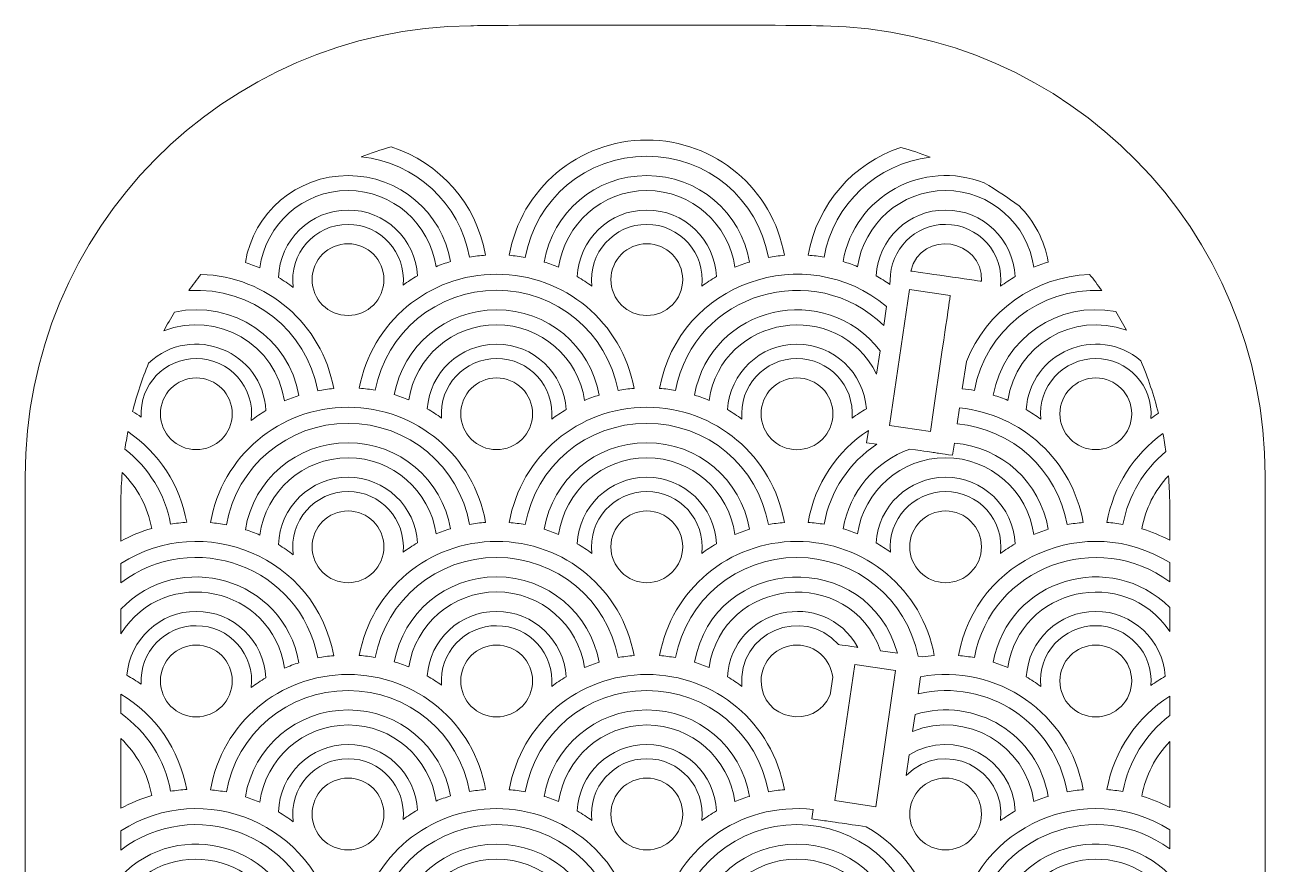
# Model space of a CAD drawing. Header units: inches. Extents: x 61 to 823, y 183 to 803.
# Drawn here: x 348.2 to 603.6, y 630.3 to 803.3 of the extents above; entities that cross this region are included whole.
import ezdxf

# ---------------------------------------------------------------- set-up
doc = ezdxf.new("R2010")
doc.units = ezdxf.units.IN
doc.header["$MEASUREMENT"] = 0
doc.layers.add('_U+0421_U+043B_U+043E_U+0439 1', color=7, linetype='Continuous')

# ---------------------------------------------------------------- blocks, each defined once
blk = doc.blocks.new('block 2')
at = {"layer": '_U+0421_U+043B_U+043E_U+0439 1', "color": 1, "lineweight": 9, "true_color": 0xff0000}
blk.add_lwpolyline([(527.51, 670.23), (523.42, 642.19), (515.02, 643.44), (519.11, 671.47), (527.51, 670.23)], dxfattribs=at)
for points, knots in [([(348.35, 710.19), (348.35, 710.19), (348.35, 488.35), (348.35, 488.35), (348.35, 488.35), (603.6, 488.35), (603.6, 488.35), (603.6, 488.35), (603.6, 710.39), (603.6, 710.39), (603.61, 761), (563.16, 802.16), (512.6, 803.08), (509.19, 803.3), (443.54, 803.3), (440.08, 803.09), (389.09, 802.56), (348.24, 761.09), (348.35, 710.19)], [0, 0, 0, 0, 1, 1, 1, 2, 2, 2, 3, 3, 3, 4, 4, 4, 5, 5, 5, 6, 6, 6, 6]), ([(504.61, 755.8), (503.5, 755.71), (502.4, 755.57), (501.33, 755.38), (499.16, 767.41), (488.76, 776.23), (476.3, 776.23), (463.84, 776.23), (453.44, 767.41), (451.27, 755.38), (450.19, 755.57), (449.09, 755.71), (447.98, 755.8), (450.36, 769.47), (462.18, 779.55), (476.3, 779.55), (490.41, 779.55), (502.23, 769.47), (504.61, 755.8)], [0, 0, 0, 0, 1, 1, 1, 2, 2, 2, 3, 3, 3, 4, 4, 4, 5, 5, 5, 6, 6, 6, 6]), ([(443.1, 755.82), (441.98, 755.74), (440.88, 755.61), (439.8, 755.43), (437.78, 766.56), (428.7, 774.93), (417.46, 776.09), (419.5, 776.87), (421.58, 777.55), (423.69, 778.15), (433.64, 774.94), (441.23, 766.48), (443.1, 755.82)], [0, 0, 0, 0, 1, 1, 1, 2, 2, 2, 3, 3, 3, 4, 4, 4, 4]), ([(534.64, 776.03), (523.64, 774.68), (514.79, 766.4), (512.79, 755.43), (511.71, 755.61), (510.61, 755.74), (509.5, 755.82), (511.35, 766.37), (518.81, 774.77), (528.61, 778.05), (530.65, 777.47), (532.66, 776.79), (534.64, 776.03)], [0, 0, 0, 0, 1, 1, 1, 2, 2, 2, 3, 3, 3, 4, 4, 4, 4]), ([(558.93, 754.42), (557.92, 754.11), (556.93, 753.74), (555.96, 753.34), (554.71, 762.25), (547.06, 769.14), (537.81, 769.14), (528.6, 769.14), (520.98, 762.31), (519.68, 753.46), (518.71, 753.86), (517.72, 754.21), (516.7, 754.51), (519.06, 768.09), (533.24, 775.67), (545.75, 770.73), (548.23, 769.29), (550.64, 767.71), (552.96, 765.99), (556.03, 762.93), (558.17, 758.94), (558.93, 754.42)], [0, 0, 0, 0, 1, 1, 1, 2, 2, 2, 3, 3, 3, 4, 4, 4, 5, 5, 5, 6, 6, 6, 7, 7, 7, 7]), ([(414.78, 772.23), (425.34, 772.23), (434.12, 764.72), (435.89, 754.51), (434.88, 754.21), (433.89, 753.86), (432.91, 753.46), (431.61, 762.31), (423.99, 769.14), (414.78, 769.14), (405.49, 769.14), (397.81, 762.19), (396.62, 753.21), (395.65, 753.63), (394.66, 754), (393.65, 754.33), (395.34, 764.63), (404.17, 772.23), (414.78, 772.23)], [0, 0, 0, 0, 1, 1, 1, 2, 2, 2, 3, 3, 3, 4, 4, 4, 5, 5, 5, 6, 6, 6, 6]), ([(476.3, 769.14), (467.05, 769.14), (459.4, 762.25), (458.15, 753.34), (457.18, 753.74), (456.19, 754.11), (455.18, 754.42), (456.91, 764.68), (465.71, 772.23), (476.3, 772.23), (486.88, 772.23), (495.69, 764.68), (497.42, 754.42), (496.41, 754.11), (495.41, 753.74), (494.45, 753.34), (493.2, 762.25), (485.55, 769.14), (476.3, 769.14)], [0, 0, 0, 0, 1, 1, 1, 2, 2, 2, 3, 3, 3, 4, 4, 4, 5, 5, 5, 6, 6, 6, 6]), ([(414.78, 762.18), (407.98, 762.18), (402.51, 756.16), (403.52, 749.16), (402.54, 749.91), (401.52, 750.6), (400.46, 751.24), (400.7, 758.94), (407.02, 765.14), (414.78, 765.14), (422.42, 765.14), (428.67, 759.13), (429.09, 751.6), (428.07, 751.01), (427.07, 750.37), (426.12, 749.68), (426.78, 756.46), (421.43, 762.18), (414.78, 762.18)], [0, 0, 0, 0, 1, 1, 1, 2, 2, 2, 3, 3, 3, 4, 4, 4, 5, 5, 5, 6, 6, 6, 6]), ([(476.3, 762.18), (469.6, 762.18), (464.17, 756.34), (464.99, 749.43), (464.03, 750.15), (463.02, 750.81), (461.98, 751.42), (462.32, 759.04), (468.6, 765.14), (476.3, 765.14), (484, 765.14), (490.28, 759.04), (490.61, 751.42), (489.57, 750.81), (488.57, 750.15), (487.6, 749.43), (488.43, 756.3), (483.03, 762.18), (476.3, 762.18)], [0, 0, 0, 0, 1, 1, 1, 2, 2, 2, 3, 3, 3, 4, 4, 4, 5, 5, 5, 6, 6, 6, 6]), ([(537.81, 762.18), (531.46, 762.18), (526.35, 756.96), (526.43, 750.66), (526.43, 750.66), (526.3, 749.8), (526.3, 749.8), (525.4, 750.44), (524.47, 751.05), (523.51, 751.6), (523.93, 759.13), (530.18, 765.14), (537.81, 765.14), (545.51, 765.14), (551.79, 759.04), (552.13, 751.42), (551.09, 750.81), (550.08, 750.15), (549.12, 749.43), (549.94, 756.3), (544.54, 762.18), (537.81, 762.18)], [0, 0, 0, 0, 1, 1, 1, 2, 2, 2, 3, 3, 3, 4, 4, 4, 5, 5, 5, 6, 6, 6, 7, 7, 7, 7]), ([(545.18, 750.45), (544.56, 750.54), (531.27, 752.48), (530.64, 752.57), (532.79, 761.22), (545.57, 759.32), (545.18, 750.45)], [0, 0, 0, 0, 1, 1, 1, 2, 2, 2, 2]), ([(525.64, 745.27), (525.64, 745.27), (525.07, 741.33), (525.07, 741.33), (510.87, 755.28), (486.05, 748.21), (482.22, 727.96), (481.14, 728.15), (480.05, 728.29), (478.94, 728.38), (482.93, 750.28), (509.03, 759.1), (525.64, 745.27)], [0, 0, 0, 0, 1, 1, 1, 2, 2, 2, 3, 3, 3, 4, 4, 4, 4]), ([(422.18, 750.79), (422.18, 746.71), (418.86, 743.4), (414.78, 743.4), (410.71, 743.4), (407.39, 746.71), (407.39, 750.79), (407.39, 754.87), (410.71, 758.18), (414.78, 758.18), (418.86, 758.18), (422.18, 754.87), (422.18, 750.79)], [0, 0, 0, 0, 1, 1, 1, 2, 2, 2, 3, 3, 3, 4, 4, 4, 4]), ([(483.69, 750.79), (483.69, 746.71), (480.38, 743.4), (476.3, 743.4), (472.22, 743.4), (468.9, 746.71), (468.9, 750.79), (468.9, 754.87), (472.22, 758.18), (476.3, 758.18), (480.38, 758.18), (483.69, 754.87), (483.69, 750.79)], [0, 0, 0, 0, 1, 1, 1, 2, 2, 2, 3, 3, 3, 4, 4, 4, 4]), ([(384.49, 751.88), (398.12, 751.45), (409.43, 741.63), (411.83, 728.36), (410.72, 728.26), (409.63, 728.11), (408.55, 727.91), (406.23, 740.36), (395.06, 749.32), (381.99, 748.54), (382.8, 749.68), (383.63, 750.79), (384.49, 751.88)], [0, 0, 0, 0, 1, 1, 1, 2, 2, 2, 3, 3, 3, 4, 4, 4, 4]), ([(445.38, 751.91), (459.42, 751.91), (471.19, 741.94), (473.66, 728.38), (472.55, 728.29), (471.45, 728.15), (470.37, 727.96), (468.12, 739.88), (457.77, 748.59), (445.38, 748.59), (433.02, 748.59), (422.67, 739.9), (420.4, 728.01), (419.32, 728.2), (418.22, 728.33), (417.11, 728.4), (419.59, 741.95), (431.36, 751.91), (445.38, 751.91)], [0, 0, 0, 0, 1, 1, 1, 2, 2, 2, 3, 3, 3, 4, 4, 4, 5, 5, 5, 6, 6, 6, 6]), ([(486.12, 727), (489.44, 745.52), (513.21, 750.79), (524.31, 736.12), (524.31, 736.12), (523.6, 731.3), (523.6, 731.3), (515.61, 747.35), (491.78, 743.53), (489.1, 725.91), (488.13, 726.32), (487.14, 726.68), (486.12, 727)], [0, 0, 0, 0, 1, 1, 1, 2, 2, 2, 3, 3, 3, 4, 4, 4, 4]), ([(569.95, 748.57), (557.04, 749.16), (546.06, 740.28), (543.73, 727.96), (542.92, 728.11), (542.09, 728.21), (541.25, 728.3), (541.25, 728.3), (542.08, 733.95), (542.08, 733.95), (546.2, 744.21), (555.98, 751.39), (567.46, 751.88), (568.33, 750.79), (569.15, 749.69), (569.95, 748.57)], [0, 0, 0, 0, 1, 1, 1, 2, 2, 2, 3, 3, 3, 4, 4, 4, 5, 5, 5, 5]), ([(526.28, 720.73), (526.28, 720.73), (530.37, 748.76), (530.37, 748.76), (530.37, 748.76), (538.77, 747.51), (538.77, 747.51), (538.16, 743.33), (538.36, 744.68), (534.68, 719.48), (534.68, 719.48), (526.28, 720.73), (526.28, 720.73)], [0, 0, 0, 0, 1, 1, 1, 2, 2, 2, 3, 3, 3, 4, 4, 4, 4]), ([(379.07, 744.11), (391.18, 746.66), (402.59, 738.75), (404.66, 726.9), (403.65, 726.58), (402.65, 726.21), (401.69, 725.79), (400.01, 737.33), (387.96, 744.6), (376.84, 740.21), (377.55, 741.53), (378.29, 742.83), (379.07, 744.11)], [0, 0, 0, 0, 1, 1, 1, 2, 2, 2, 3, 3, 3, 4, 4, 4, 4]), ([(575.03, 740.35), (563.99, 744.42), (552.33, 737.19), (550.61, 725.91), (549.64, 726.32), (548.65, 726.68), (547.63, 727), (549.74, 738.75), (560.99, 746.47), (572.83, 744.21), (573.6, 742.94), (574.34, 741.66), (575.03, 740.35)], [0, 0, 0, 0, 1, 1, 1, 2, 2, 2, 3, 3, 3, 4, 4, 4, 4]), ([(427.29, 726.04), (426.32, 726.43), (425.32, 726.79), (424.31, 727.09), (426.16, 737.19), (434.91, 744.59), (445.38, 744.59), (455.89, 744.59), (464.65, 737.15), (466.47, 727), (465.46, 726.68), (464.47, 726.32), (463.5, 725.91), (462.16, 734.72), (454.56, 741.49), (445.38, 741.49), (436.25, 741.5), (428.68, 734.78), (427.29, 726.04)], [0, 0, 0, 0, 1, 1, 1, 2, 2, 2, 3, 3, 3, 4, 4, 4, 5, 5, 5, 6, 6, 6, 6]), ([(397.86, 723.82), (396.82, 723.19), (395.82, 722.51), (394.86, 721.78), (395.68, 728.66), (390.29, 734.54), (383.55, 734.54), (377.12, 734.54), (371.8, 729.15), (372.19, 722.48), (371.62, 722.88), (371.04, 723.27), (370.44, 723.64), (371.31, 727.03), (372.4, 730.35), (373.73, 733.58), (382.65, 741.99), (397.3, 736.01), (397.86, 723.82)], [0, 0, 0, 0, 1, 1, 1, 2, 2, 2, 3, 3, 3, 4, 4, 4, 5, 5, 5, 6, 6, 6, 6]), ([(581.62, 723.27), (581.09, 722.93), (580.58, 722.58), (580.07, 722.21), (580.63, 728.93), (575.3, 734.54), (568.72, 734.54), (562.1, 734.54), (556.74, 728.85), (557.39, 722.04), (556.44, 722.75), (555.45, 723.4), (554.42, 724), (555.12, 735.77), (569.01, 741.74), (578.02, 734.06), (579.48, 730.56), (580.69, 726.96), (581.62, 723.27)], [0, 0, 0, 0, 1, 1, 1, 2, 2, 2, 3, 3, 3, 4, 4, 4, 5, 5, 5, 6, 6, 6, 6]), ([(434.03, 722.28), (433.09, 722.97), (432.11, 723.6), (431.09, 724.18), (431.62, 731.61), (437.82, 737.5), (445.38, 737.5), (453, 737.5), (459.24, 731.51), (459.68, 724), (458.66, 723.4), (457.67, 722.75), (456.72, 722.04), (457.37, 728.8), (452.04, 734.54), (445.38, 734.54), (438.83, 734.54), (433.52, 728.98), (434.03, 722.28)], [0, 0, 0, 0, 1, 1, 1, 2, 2, 2, 3, 3, 3, 4, 4, 4, 5, 5, 5, 6, 6, 6, 6]), ([(495.88, 722.04), (494.92, 722.75), (493.93, 723.4), (492.91, 724), (493.36, 731.51), (499.59, 737.5), (507.21, 737.5), (514.78, 737.5), (520.98, 731.61), (521.51, 724.18), (520.49, 723.6), (519.51, 722.96), (518.56, 722.28), (519.08, 729), (513.74, 734.54), (507.21, 734.54), (500.55, 734.54), (495.22, 728.79), (495.88, 722.04)], [0, 0, 0, 0, 1, 1, 1, 2, 2, 2, 3, 3, 3, 4, 4, 4, 5, 5, 5, 6, 6, 6, 6]), ([(383.55, 715.76), (379.48, 715.76), (376.16, 719.07), (376.16, 723.15), (376.16, 727.23), (379.48, 730.54), (383.55, 730.54), (387.63, 730.54), (390.95, 727.23), (390.95, 723.15), (390.95, 719.07), (387.63, 715.76), (383.55, 715.76)], [0, 0, 0, 0, 1, 1, 1, 2, 2, 2, 3, 3, 3, 4, 4, 4, 4]), ([(445.38, 715.76), (441.31, 715.76), (437.99, 719.07), (437.99, 723.15), (437.99, 727.23), (441.3, 730.54), (445.38, 730.54), (449.46, 730.54), (452.78, 727.23), (452.78, 723.15), (452.78, 719.07), (449.46, 715.76), (445.38, 715.76)], [0, 0, 0, 0, 1, 1, 1, 2, 2, 2, 3, 3, 3, 4, 4, 4, 4]), ([(507.21, 730.54), (511.29, 730.54), (514.61, 727.23), (514.61, 723.15), (514.61, 719.07), (511.29, 715.75), (507.21, 715.75), (503.13, 715.75), (499.82, 719.07), (499.82, 723.15), (499.82, 727.23), (503.14, 730.54), (507.21, 730.54)], [0, 0, 0, 0, 1, 1, 1, 2, 2, 2, 3, 3, 3, 4, 4, 4, 4]), ([(561.33, 723.15), (561.33, 727.23), (564.65, 730.54), (568.72, 730.54), (572.8, 730.54), (576.12, 727.23), (576.12, 723.15), (576.12, 719.07), (572.8, 715.76), (568.72, 715.76), (564.65, 715.76), (561.33, 719.07), (561.33, 723.15)], [0, 0, 0, 0, 1, 1, 1, 2, 2, 2, 3, 3, 3, 4, 4, 4, 4]), ([(389.75, 700.27), (388.67, 700.48), (387.58, 700.62), (386.47, 700.72), (388.84, 714.41), (400.66, 724.49), (414.78, 724.49), (428.89, 724.49), (440.71, 714.43), (443.1, 700.76), (441.98, 700.69), (440.88, 700.56), (439.8, 700.37), (437.62, 712.38), (427.23, 721.18), (414.79, 721.18), (402.31, 721.18), (391.9, 712.33), (389.75, 700.27)], [0, 0, 0, 0, 1, 1, 1, 2, 2, 2, 3, 3, 3, 4, 4, 4, 5, 5, 5, 6, 6, 6, 6]), ([(476.3, 724.49), (490.41, 724.49), (502.23, 714.42), (504.61, 700.74), (503.5, 700.66), (502.4, 700.52), (501.33, 700.32), (499.16, 712.36), (488.76, 721.18), (476.3, 721.18), (463.84, 721.18), (453.44, 712.36), (451.27, 700.32), (450.19, 700.52), (449.09, 700.66), (447.98, 700.74), (450.36, 714.42), (462.18, 724.49), (476.3, 724.49)], [0, 0, 0, 0, 1, 1, 1, 2, 2, 2, 3, 3, 3, 4, 4, 4, 5, 5, 5, 6, 6, 6, 6]), ([(540.68, 724.35), (553.5, 723.09), (563.91, 713.48), (566.13, 700.74), (565.01, 700.66), (563.92, 700.52), (562.84, 700.32), (560.81, 711.58), (551.58, 720.02), (540.2, 721.07), (540.2, 721.07), (540.68, 724.35), (540.68, 724.35)], [0, 0, 0, 0, 1, 1, 1, 2, 2, 2, 3, 3, 3, 4, 4, 4, 4]), ([(369.48, 719.48), (375.82, 715.15), (380.22, 708.41), (381.58, 700.79), (380.47, 700.72), (379.36, 700.6), (378.27, 700.42), (377.13, 706.56), (373.77, 712.04), (368.86, 715.84), (369.04, 717.06), (369.25, 718.28), (369.48, 719.48)], [0, 0, 0, 0, 1, 1, 1, 2, 2, 2, 3, 3, 3, 4, 4, 4, 4]), ([(521.54, 717.18), (521.54, 717.18), (523.62, 716.88), (523.62, 716.88), (518.07, 713.17), (514.05, 707.31), (512.79, 700.38), (511.71, 700.56), (510.61, 700.69), (509.5, 700.77), (510.89, 708.75), (515.51, 715.49), (521.91, 719.73), (521.91, 719.73), (521.54, 717.18), (521.54, 717.18)], [0, 0, 0, 0, 1, 1, 1, 2, 2, 2, 3, 3, 3, 4, 4, 4, 5, 5, 5, 5]), ([(583.17, 715.37), (578.59, 711.58), (575.41, 706.25), (574.32, 700.37), (573.23, 700.56), (572.13, 700.69), (571.02, 700.76), (572.35, 708.25), (576.59, 714.77), (582.55, 719.07), (582.78, 717.84), (582.99, 716.61), (583.17, 715.37)], [0, 0, 0, 0, 1, 1, 1, 2, 2, 2, 3, 3, 3, 4, 4, 4, 4]), ([(396.62, 698.16), (395.65, 698.58), (394.66, 698.95), (393.65, 699.27), (395.34, 709.58), (404.17, 717.18), (414.79, 717.18), (425.34, 717.18), (434.12, 709.67), (435.89, 699.46), (434.88, 699.16), (433.89, 698.81), (432.92, 698.41), (431.62, 707.26), (423.99, 714.08), (414.79, 714.08), (405.49, 714.08), (397.81, 707.13), (396.62, 698.16)], [0, 0, 0, 0, 1, 1, 1, 2, 2, 2, 3, 3, 3, 4, 4, 4, 5, 5, 5, 6, 6, 6, 6]), ([(458.15, 698.29), (457.18, 698.69), (456.19, 699.05), (455.18, 699.37), (456.91, 709.62), (465.71, 717.18), (476.3, 717.18), (486.88, 717.18), (495.69, 709.62), (497.42, 699.37), (496.41, 699.05), (495.41, 698.69), (494.45, 698.29), (493.2, 707.2), (485.55, 714.08), (476.3, 714.08), (467.05, 714.08), (459.4, 707.2), (458.15, 698.29)], [0, 0, 0, 0, 1, 1, 1, 2, 2, 2, 3, 3, 3, 4, 4, 4, 5, 5, 5, 6, 6, 6, 6]), ([(530.43, 715.89), (537.26, 714.89), (534.24, 715.33), (539.26, 714.6), (539.26, 714.6), (539.62, 717.1), (539.62, 717.1), (549.38, 716.29), (557.3, 709.04), (558.93, 699.37), (557.92, 699.05), (556.93, 698.69), (555.96, 698.29), (554.71, 707.2), (547.06, 714.08), (537.81, 714.08), (528.6, 714.08), (520.98, 707.26), (519.68, 698.41), (518.71, 698.81), (517.72, 699.16), (516.7, 699.46), (518.04, 707.16), (523.37, 713.32), (530.43, 715.89)], [0, 0, 0, 0, 1, 1, 1, 2, 2, 2, 3, 3, 3, 4, 4, 4, 5, 5, 5, 6, 6, 6, 7, 7, 7, 8, 8, 8, 8]), ([(368.3, 711.02), (371.45, 707.93), (373.59, 703.93), (374.37, 699.53), (372.16, 698.88), (370.03, 698), (368.01, 696.91), (368.01, 705.05), (367.94, 706.79), (368.3, 711.02)], [0, 0, 0, 0, 1, 1, 1, 2, 2, 2, 3, 3, 3, 3]), ([(403.52, 694.11), (402.54, 694.86), (401.52, 695.55), (400.46, 696.19), (400.7, 703.89), (407.02, 710.08), (414.78, 710.08), (422.42, 710.08), (428.67, 704.08), (429.09, 696.55), (428.07, 695.96), (427.07, 695.32), (426.12, 694.63), (426.78, 701.4), (421.43, 707.13), (414.79, 707.13), (407.98, 707.13), (402.51, 701.11), (403.52, 694.11)], [0, 0, 0, 0, 1, 1, 1, 2, 2, 2, 3, 3, 3, 4, 4, 4, 5, 5, 5, 6, 6, 6, 6]), ([(464.99, 694.38), (464.03, 695.1), (463.02, 695.76), (461.98, 696.37), (462.32, 703.99), (468.6, 710.08), (476.3, 710.08), (484, 710.08), (490.28, 703.98), (490.61, 696.37), (489.57, 695.76), (488.57, 695.1), (487.6, 694.38), (488.42, 701.27), (483.02, 707.13), (476.3, 707.13), (469.6, 707.13), (464.17, 701.29), (464.99, 694.38)], [0, 0, 0, 0, 1, 1, 1, 2, 2, 2, 3, 3, 3, 4, 4, 4, 5, 5, 5, 6, 6, 6, 6]), ([(537.81, 707.13), (531.13, 707.13), (525.82, 701.36), (526.47, 694.63), (525.52, 695.32), (524.53, 695.96), (523.51, 696.55), (523.93, 704.08), (530.18, 710.08), (537.81, 710.08), (545.51, 710.08), (551.79, 703.98), (552.13, 696.37), (551.09, 695.76), (550.08, 695.1), (549.12, 694.38), (549.94, 701.25), (544.54, 707.13), (537.81, 707.13)], [0, 0, 0, 0, 1, 1, 1, 2, 2, 2, 3, 3, 3, 4, 4, 4, 5, 5, 5, 6, 6, 6, 6]), ([(583.95, 697.1), (582.12, 698.06), (580.19, 698.84), (578.21, 699.44), (578.93, 703.56), (580.87, 707.37), (583.7, 710.39), (584.01, 706.36), (583.95, 705.09), (583.95, 697.1)], [0, 0, 0, 0, 1, 1, 1, 2, 2, 2, 3, 3, 3, 3]), ([(368.01, 692.28), (385.07, 703.24), (408.15, 693.59), (411.83, 673.31), (410.72, 673.21), (409.63, 673.06), (408.55, 672.85), (405.02, 691.77), (382.77, 699.64), (368.01, 688.29), (368.01, 688.29), (368.01, 692.28), (368.01, 692.28), (368.01, 692.28), (368.01, 692.28), (368.01, 692.28)], [0, 0, 0, 0, 1, 1, 1, 2, 2, 2, 3, 3, 3, 4, 4, 4, 5, 5, 5, 5]), ([(414.78, 688.34), (410.71, 688.34), (407.39, 691.66), (407.39, 695.74), (407.39, 699.82), (410.71, 703.13), (414.78, 703.13), (418.86, 703.13), (422.18, 699.82), (422.18, 695.74), (422.18, 691.66), (418.86, 688.34), (414.78, 688.34)], [0, 0, 0, 0, 1, 1, 1, 2, 2, 2, 3, 3, 3, 4, 4, 4, 4]), ([(476.3, 688.34), (472.22, 688.34), (468.9, 691.66), (468.9, 695.74), (468.9, 699.82), (472.22, 703.13), (476.3, 703.13), (480.38, 703.13), (483.69, 699.82), (483.69, 695.74), (483.69, 691.66), (480.37, 688.34), (476.3, 688.34)], [0, 0, 0, 0, 1, 1, 1, 2, 2, 2, 3, 3, 3, 4, 4, 4, 4]), ([(545.2, 695.74), (545.2, 691.66), (541.89, 688.34), (537.81, 688.34), (533.73, 688.34), (530.42, 691.66), (530.42, 695.74), (530.42, 699.82), (533.73, 703.13), (537.81, 703.13), (541.89, 703.13), (545.2, 699.82), (545.2, 695.74)], [0, 0, 0, 0, 1, 1, 1, 2, 2, 2, 3, 3, 3, 4, 4, 4, 4]), ([(583.95, 692.48), (583.95, 692.48), (583.95, 688.53), (583.95, 688.53), (569.2, 699.49), (547.28, 691.67), (543.73, 672.91), (542.65, 673.1), (541.56, 673.24), (540.45, 673.33), (544.12, 693.46), (566.92, 703.12), (583.95, 692.48)], [0, 0, 0, 0, 1, 1, 1, 2, 2, 2, 3, 3, 3, 4, 4, 4, 4]), ([(368.01, 682.9), (379.93, 695.42), (401.6, 689.38), (404.66, 671.85), (403.65, 671.52), (402.65, 671.15), (401.69, 670.73), (399.25, 687.55), (377.09, 692.31), (368.01, 677.79), (368.01, 677.79), (368.01, 682.9), (368.01, 682.9), (368.01, 682.9), (368.01, 682.9), (368.01, 682.9)], [0, 0, 0, 0, 1, 1, 1, 2, 2, 2, 3, 3, 3, 4, 4, 4, 5, 5, 5, 5]), ([(420.4, 672.96), (419.32, 673.14), (418.22, 673.27), (417.11, 673.35), (419.59, 686.9), (431.36, 696.85), (445.38, 696.85), (459.42, 696.85), (471.19, 686.89), (473.66, 673.33), (472.55, 673.24), (471.45, 673.1), (470.37, 672.91), (468.12, 684.82), (457.77, 693.54), (445.38, 693.54), (433.02, 693.54), (422.67, 684.85), (420.4, 672.96)], [0, 0, 0, 0, 1, 1, 1, 2, 2, 2, 3, 3, 3, 4, 4, 4, 5, 5, 5, 6, 6, 6, 6]), ([(535.48, 673.35), (534.66, 673.29), (533.84, 673.2), (533.03, 673.08), (533.03, 673.08), (532.13, 673.21), (532.13, 673.21), (529.76, 684.97), (519.49, 693.54), (507.21, 693.54), (494.83, 693.54), (484.48, 684.82), (482.22, 672.91), (481.14, 673.1), (480.05, 673.24), (478.94, 673.33), (481.41, 686.89), (493.18, 696.85), (507.21, 696.85), (521.24, 696.85), (533.01, 686.9), (535.48, 673.35)], [0, 0, 0, 0, 1, 1, 1, 2, 2, 2, 3, 3, 3, 4, 4, 4, 5, 5, 5, 6, 6, 6, 7, 7, 7, 7]), ([(524.43, 674.34), (517.96, 692.18), (491.94, 689.56), (489.1, 670.86), (488.13, 671.27), (487.14, 671.63), (486.12, 671.95), (490.13, 694.33), (521.91, 695.66), (527.88, 673.83), (527.88, 673.83), (524.43, 674.34), (524.43, 674.34)], [0, 0, 0, 0, 1, 1, 1, 2, 2, 2, 3, 3, 3, 4, 4, 4, 4]), ([(583.95, 683.22), (583.95, 683.22), (583.95, 678.32), (583.95, 678.32), (574.6, 692.19), (553.11, 687.31), (550.61, 670.86), (549.64, 671.27), (548.65, 671.63), (547.63, 671.95), (550.73, 689.19), (571.91, 695.33), (583.95, 683.22)], [0, 0, 0, 0, 1, 1, 1, 2, 2, 2, 3, 3, 3, 4, 4, 4, 4]), ([(427.29, 670.98), (426.32, 671.38), (425.32, 671.74), (424.31, 672.04), (426.16, 682.14), (434.91, 689.54), (445.38, 689.54), (455.89, 689.54), (464.65, 682.09), (466.47, 671.95), (465.46, 671.63), (464.47, 671.27), (463.5, 670.86), (462.16, 679.67), (454.56, 686.44), (445.38, 686.44), (436.25, 686.44), (428.68, 679.73), (427.29, 670.98)], [0, 0, 0, 0, 1, 1, 1, 2, 2, 2, 3, 3, 3, 4, 4, 4, 5, 5, 5, 6, 6, 6, 6]), ([(495.88, 666.99), (494.92, 667.7), (493.93, 668.35), (492.91, 668.95), (493.76, 683.22), (512.79, 687.58), (519.74, 675.02), (519.33, 675.08), (516.2, 675.54), (515.76, 675.6), (508.47, 683.9), (494.81, 677.95), (495.88, 666.99)], [0, 0, 0, 0, 1, 1, 1, 2, 2, 2, 3, 3, 3, 4, 4, 4, 4]), ([(372.19, 667.43), (371.26, 668.09), (370.28, 668.69), (369.27, 669.26), (369.86, 676.63), (376.04, 682.44), (383.55, 682.44), (391.24, 682.44), (397.51, 676.37), (397.86, 668.77), (396.82, 668.14), (395.82, 667.46), (394.86, 666.73), (395.68, 673.61), (390.29, 679.49), (383.55, 679.49), (377.12, 679.49), (371.8, 674.09), (372.19, 667.43)], [0, 0, 0, 0, 1, 1, 1, 2, 2, 2, 3, 3, 3, 4, 4, 4, 5, 5, 5, 6, 6, 6, 6]), ([(434.03, 667.23), (433.09, 667.91), (432.11, 668.55), (431.09, 669.13), (431.62, 676.56), (437.82, 682.44), (445.38, 682.44), (453, 682.44), (459.24, 676.46), (459.68, 668.95), (458.66, 668.35), (457.67, 667.7), (456.72, 666.99), (457.37, 673.75), (452.04, 679.49), (445.38, 679.49), (438.83, 679.49), (433.52, 673.93), (434.03, 667.23)], [0, 0, 0, 0, 1, 1, 1, 2, 2, 2, 3, 3, 3, 4, 4, 4, 5, 5, 5, 6, 6, 6, 6]), ([(568.72, 679.49), (562.1, 679.49), (556.74, 673.79), (557.39, 666.99), (556.44, 667.7), (555.45, 668.35), (554.42, 668.95), (554.87, 676.46), (561.1, 682.44), (568.72, 682.44), (576.31, 682.44), (582.52, 676.53), (583.02, 669.07), (582, 668.48), (581.02, 667.85), (580.07, 667.15), (580.63, 673.88), (575.3, 679.49), (568.72, 679.49)], [0, 0, 0, 0, 1, 1, 1, 2, 2, 2, 3, 3, 3, 4, 4, 4, 5, 5, 5, 6, 6, 6, 6]), ([(383.55, 675.49), (387.63, 675.49), (390.95, 672.17), (390.95, 668.1), (390.95, 664.02), (387.63, 660.7), (383.55, 660.7), (379.48, 660.7), (376.16, 664.02), (376.16, 668.1), (376.16, 672.17), (379.48, 675.49), (383.55, 675.49)], [0, 0, 0, 0, 1, 1, 1, 2, 2, 2, 3, 3, 3, 4, 4, 4, 4]), ([(445.38, 660.7), (441.31, 660.7), (437.99, 664.02), (437.99, 668.1), (437.99, 672.18), (441.3, 675.49), (445.38, 675.49), (449.46, 675.49), (452.78, 672.18), (452.78, 668.1), (452.78, 664.02), (449.46, 660.7), (445.38, 660.7)], [0, 0, 0, 0, 1, 1, 1, 2, 2, 2, 3, 3, 3, 4, 4, 4, 4]), ([(514.56, 668.91), (514.56, 668.91), (514.02, 665.21), (514.02, 665.21), (510.88, 657.84), (499.82, 660.07), (499.82, 668.1), (499.82, 672.17), (503.14, 675.49), (507.21, 675.49), (511.02, 675.49), (514.15, 672.6), (514.56, 668.91)], [0, 0, 0, 0, 1, 1, 1, 2, 2, 2, 3, 3, 3, 4, 4, 4, 4]), ([(576.12, 668.1), (576.12, 664.02), (572.8, 660.7), (568.72, 660.7), (564.65, 660.7), (561.33, 664.02), (561.33, 668.1), (561.33, 672.17), (564.65, 675.49), (568.72, 675.49), (572.8, 675.49), (576.12, 672.17), (576.12, 668.1)], [0, 0, 0, 0, 1, 1, 1, 2, 2, 2, 3, 3, 3, 4, 4, 4, 4]), ([(566.13, 645.69), (565.01, 645.6), (563.92, 645.47), (562.84, 645.27), (560.3, 659.35), (546.6, 668.73), (532.15, 665.48), (532.15, 665.48), (532.66, 668.98), (532.66, 668.98), (548.43, 671.81), (563.39, 661.41), (566.13, 645.69)], [0, 0, 0, 0, 1, 1, 1, 2, 2, 2, 3, 3, 3, 4, 4, 4, 4]), ([(414.78, 669.44), (428.89, 669.44), (440.71, 659.38), (443.1, 645.71), (441.98, 645.64), (440.88, 645.51), (439.8, 645.32), (437.62, 657.33), (427.23, 666.13), (414.79, 666.13), (402.31, 666.13), (391.9, 657.28), (389.75, 645.22), (388.67, 645.42), (387.58, 645.57), (386.47, 645.67), (388.84, 659.36), (400.66, 669.44), (414.78, 669.44)], [0, 0, 0, 0, 1, 1, 1, 2, 2, 2, 3, 3, 3, 4, 4, 4, 5, 5, 5, 6, 6, 6, 6]), ([(451.27, 645.27), (450.19, 645.47), (449.09, 645.6), (447.98, 645.69), (450.36, 659.37), (462.18, 669.44), (476.3, 669.44), (490.41, 669.44), (502.23, 659.37), (504.61, 645.69), (503.5, 645.6), (502.4, 645.47), (501.33, 645.27), (499.16, 657.3), (488.76, 666.13), (476.3, 666.13), (463.84, 666.13), (453.44, 657.3), (451.27, 645.27)], [0, 0, 0, 0, 1, 1, 1, 2, 2, 2, 3, 3, 3, 4, 4, 4, 5, 5, 5, 6, 6, 6, 6]), ([(368.01, 665.38), (375.14, 661.12), (380.12, 653.94), (381.58, 645.74), (380.47, 645.67), (379.36, 645.55), (378.27, 645.37), (377.06, 651.86), (373.39, 657.61), (368.01, 661.43), (368.01, 661.43), (368.01, 665.38), (368.01, 665.38), (368.01, 665.38), (368.01, 665.38), (368.01, 665.38)], [0, 0, 0, 0, 1, 1, 1, 2, 2, 2, 3, 3, 3, 4, 4, 4, 5, 5, 5, 5]), ([(558.93, 644.31), (557.92, 644), (556.93, 643.64), (555.96, 643.23), (554.32, 654.95), (542.08, 662.15), (531.01, 657.71), (531.01, 657.71), (531.52, 661.18), (531.52, 661.18), (543.97, 664.96), (556.78, 657.08), (558.93, 644.31)], [0, 0, 0, 0, 1, 1, 1, 2, 2, 2, 3, 3, 3, 4, 4, 4, 4]), ([(583.95, 664.94), (583.95, 664.94), (583.95, 660.95), (583.95, 660.95), (578.95, 657.13), (575.47, 651.53), (574.32, 645.31), (573.23, 645.5), (572.13, 645.63), (571.02, 645.71), (572.45, 653.77), (577.27, 660.69), (583.95, 664.94)], [0, 0, 0, 0, 1, 1, 1, 2, 2, 2, 3, 3, 3, 4, 4, 4, 4]), ([(396.62, 643.11), (395.65, 643.53), (394.66, 643.9), (393.65, 644.22), (395.34, 654.53), (404.17, 662.13), (414.79, 662.13), (425.34, 662.13), (434.12, 654.62), (435.89, 644.41), (434.88, 644.11), (433.89, 643.75), (432.92, 643.36), (431.62, 652.21), (423.99, 659.03), (414.79, 659.03), (405.49, 659.03), (397.81, 652.08), (396.62, 643.11)], [0, 0, 0, 0, 1, 1, 1, 2, 2, 2, 3, 3, 3, 4, 4, 4, 5, 5, 5, 6, 6, 6, 6]), ([(458.15, 643.23), (457.18, 643.64), (456.19, 644), (455.18, 644.31), (456.91, 654.57), (465.71, 662.13), (476.3, 662.13), (486.88, 662.13), (495.69, 654.57), (497.42, 644.31), (496.41, 644), (495.41, 643.64), (494.45, 643.23), (493.2, 652.14), (485.55, 659.03), (476.3, 659.03), (467.05, 659.03), (459.4, 652.14), (458.15, 643.23)], [0, 0, 0, 0, 1, 1, 1, 2, 2, 2, 3, 3, 3, 4, 4, 4, 5, 5, 5, 6, 6, 6, 6]), ([(529.69, 648.65), (529.69, 648.65), (530.31, 652.89), (530.31, 652.89), (539.61, 658.64), (551.65, 652.2), (552.13, 641.31), (551.09, 640.71), (550.08, 640.04), (549.12, 639.33), (550.41, 650.09), (537.28, 656.39), (529.69, 648.65)], [0, 0, 0, 0, 1, 1, 1, 2, 2, 2, 3, 3, 3, 4, 4, 4, 4]), ([(368.01, 656.26), (371.32, 653.13), (373.56, 649.02), (374.37, 644.47), (372.16, 643.83), (370.03, 642.95), (368.01, 641.86), (368.01, 641.86), (368.01, 656.26), (368.01, 656.26)], [0, 0, 0, 0, 1, 1, 1, 2, 2, 2, 3, 3, 3, 3]), ([(403.52, 639.05), (402.54, 639.8), (401.52, 640.5), (400.46, 641.13), (400.7, 648.84), (407.02, 655.03), (414.78, 655.03), (422.42, 655.03), (428.67, 649.03), (429.09, 641.49), (428.07, 640.91), (427.07, 640.27), (426.12, 639.58), (426.78, 646.35), (421.43, 652.08), (414.79, 652.08), (407.98, 652.08), (402.51, 646.06), (403.52, 639.05)], [0, 0, 0, 0, 1, 1, 1, 2, 2, 2, 3, 3, 3, 4, 4, 4, 5, 5, 5, 6, 6, 6, 6]), ([(464.99, 639.33), (464.03, 640.05), (463.02, 640.71), (461.98, 641.31), (462.32, 648.93), (468.6, 655.03), (476.3, 655.03), (484, 655.03), (490.28, 648.93), (490.61, 641.31), (489.57, 640.71), (488.57, 640.04), (487.6, 639.33), (488.42, 646.22), (483.02, 652.08), (476.3, 652.08), (469.6, 652.08), (464.17, 646.24), (464.99, 639.33)], [0, 0, 0, 0, 1, 1, 1, 2, 2, 2, 3, 3, 3, 4, 4, 4, 5, 5, 5, 6, 6, 6, 6]), ([(583.95, 655.6), (583.95, 655.6), (583.95, 642.05), (583.95, 642.05), (582.12, 643.01), (580.19, 643.79), (578.21, 644.39), (578.95, 648.63), (580.99, 652.54), (583.95, 655.6)], [0, 0, 0, 0, 1, 1, 1, 2, 2, 2, 3, 3, 3, 3]), ([(368.01, 637.23), (385.07, 648.19), (408.15, 638.54), (411.83, 618.26), (410.72, 618.16), (409.63, 618.01), (408.55, 617.8), (405.02, 636.72), (382.77, 644.58), (368.01, 633.23), (368.01, 633.23), (368.01, 637.23), (368.01, 637.23), (368.01, 637.23), (368.01, 637.23), (368.01, 637.23)], [0, 0, 0, 0, 1, 1, 1, 2, 2, 2, 3, 3, 3, 4, 4, 4, 5, 5, 5, 5]), ([(414.78, 633.29), (410.71, 633.29), (407.39, 636.61), (407.39, 640.68), (407.39, 644.76), (410.71, 648.08), (414.78, 648.08), (418.86, 648.08), (422.18, 644.76), (422.18, 640.68), (422.18, 636.61), (418.86, 633.29), (414.78, 633.29)], [0, 0, 0, 0, 1, 1, 1, 2, 2, 2, 3, 3, 3, 4, 4, 4, 4]), ([(476.3, 633.29), (472.22, 633.29), (468.9, 636.61), (468.9, 640.68), (468.9, 644.76), (472.22, 648.08), (476.3, 648.08), (480.38, 648.08), (483.69, 644.76), (483.69, 640.68), (483.69, 636.61), (480.37, 633.29), (476.3, 633.29)], [0, 0, 0, 0, 1, 1, 1, 2, 2, 2, 3, 3, 3, 4, 4, 4, 4]), ([(545.2, 640.68), (545.2, 636.61), (541.89, 633.29), (537.81, 633.29), (533.73, 633.29), (530.42, 636.61), (530.42, 640.68), (530.42, 644.76), (533.73, 648.08), (537.81, 648.08), (541.89, 648.08), (545.2, 644.76), (545.2, 640.68)], [0, 0, 0, 0, 1, 1, 1, 2, 2, 2, 3, 3, 3, 4, 4, 4, 4]), ([(583.95, 637.43), (583.95, 637.43), (583.95, 633.48), (583.95, 633.48), (569.2, 644.44), (547.28, 636.62), (543.73, 617.85), (542.65, 618.05), (541.56, 618.19), (540.45, 618.28), (544.12, 638.4), (566.92, 648.07), (583.95, 637.43)], [0, 0, 0, 0, 1, 1, 1, 2, 2, 2, 3, 3, 3, 4, 4, 4, 4]), ([(420.4, 617.9), (419.32, 618.09), (418.22, 618.22), (417.11, 618.3), (419.59, 631.85), (431.36, 641.8), (445.38, 641.8), (459.42, 641.8), (471.19, 631.84), (473.66, 618.28), (472.55, 618.19), (471.45, 618.05), (470.37, 617.85), (468.12, 629.77), (457.77, 638.49), (445.38, 638.49), (433.02, 638.49), (422.67, 629.8), (420.4, 617.9)], [0, 0, 0, 0, 1, 1, 1, 2, 2, 2, 3, 3, 3, 4, 4, 4, 5, 5, 5, 6, 6, 6, 6]), ([(482.22, 617.85), (481.14, 618.05), (480.05, 618.19), (478.94, 618.28), (481.63, 633.06), (495.28, 643.37), (510.57, 641.6), (510.57, 641.6), (510.29, 639.69), (510.29, 639.69), (514.35, 639.09), (512.59, 639.35), (521.46, 638.06), (528.65, 633.97), (533.92, 626.85), (535.48, 618.3), (534.37, 618.22), (533.28, 618.09), (532.19, 617.9), (529.92, 629.8), (519.58, 638.49), (507.21, 638.49), (494.83, 638.49), (484.48, 629.77), (482.22, 617.85)], [0, 0, 0, 0, 1, 1, 1, 2, 2, 2, 3, 3, 3, 4, 4, 4, 5, 5, 5, 6, 6, 6, 7, 7, 7, 8, 8, 8, 8]), ([(368.01, 627.85), (379.93, 640.37), (401.6, 634.33), (404.66, 616.8), (403.65, 616.47), (402.65, 616.1), (401.69, 615.68), (399.25, 632.5), (377.09, 637.26), (368.01, 622.74), (368.01, 622.74), (368.01, 627.85), (368.01, 627.85), (368.01, 627.85), (368.01, 627.85), (368.01, 627.85)], [0, 0, 0, 0, 1, 1, 1, 2, 2, 2, 3, 3, 3, 4, 4, 4, 5, 5, 5, 5]), ([(583.95, 628.17), (583.95, 628.17), (583.95, 623.27), (583.95, 623.27), (574.6, 637.14), (553.11, 632.26), (550.61, 615.81), (549.64, 616.22), (548.65, 616.58), (547.63, 616.89), (550.72, 634.14), (571.91, 640.28), (583.95, 628.17)], [0, 0, 0, 0, 1, 1, 1, 2, 2, 2, 3, 3, 3, 4, 4, 4, 4]), ([(424.31, 616.99), (426.16, 627.09), (434.91, 634.49), (445.38, 634.49), (455.89, 634.49), (464.65, 627.04), (466.47, 616.89), (465.46, 616.58), (464.47, 616.21), (463.5, 615.81), (462.16, 624.61), (454.56, 631.39), (445.38, 631.39), (436.25, 631.39), (428.68, 624.68), (427.29, 615.93), (426.32, 616.33), (425.32, 616.68), (424.31, 616.99)], [0, 0, 0, 0, 1, 1, 1, 2, 2, 2, 3, 3, 3, 4, 4, 4, 5, 5, 5, 6, 6, 6, 6]), ([(489.1, 615.81), (488.13, 616.21), (487.14, 616.58), (486.12, 616.89), (487.94, 627.04), (496.7, 634.49), (507.21, 634.49), (517.69, 634.49), (526.43, 627.09), (528.29, 616.99), (527.27, 616.68), (526.28, 616.33), (525.31, 615.93), (523.92, 624.68), (516.34, 631.39), (507.21, 631.39), (498.04, 631.39), (490.44, 624.61), (489.1, 615.81)], [0, 0, 0, 0, 1, 1, 1, 2, 2, 2, 3, 3, 3, 4, 4, 4, 5, 5, 5, 6, 6, 6, 6])]:
    blk.add_open_spline(points, degree=3, knots=knots, dxfattribs=at)

msp = doc.modelspace()

# ---------------------------------------------------------------- block references
at = {"layer": '_U+0421_U+043B_U+043E_U+0439 1'}
msp.add_blockref('block 2', (0, 0), dxfattribs=at)

doc.saveas('drawing.dxf')
